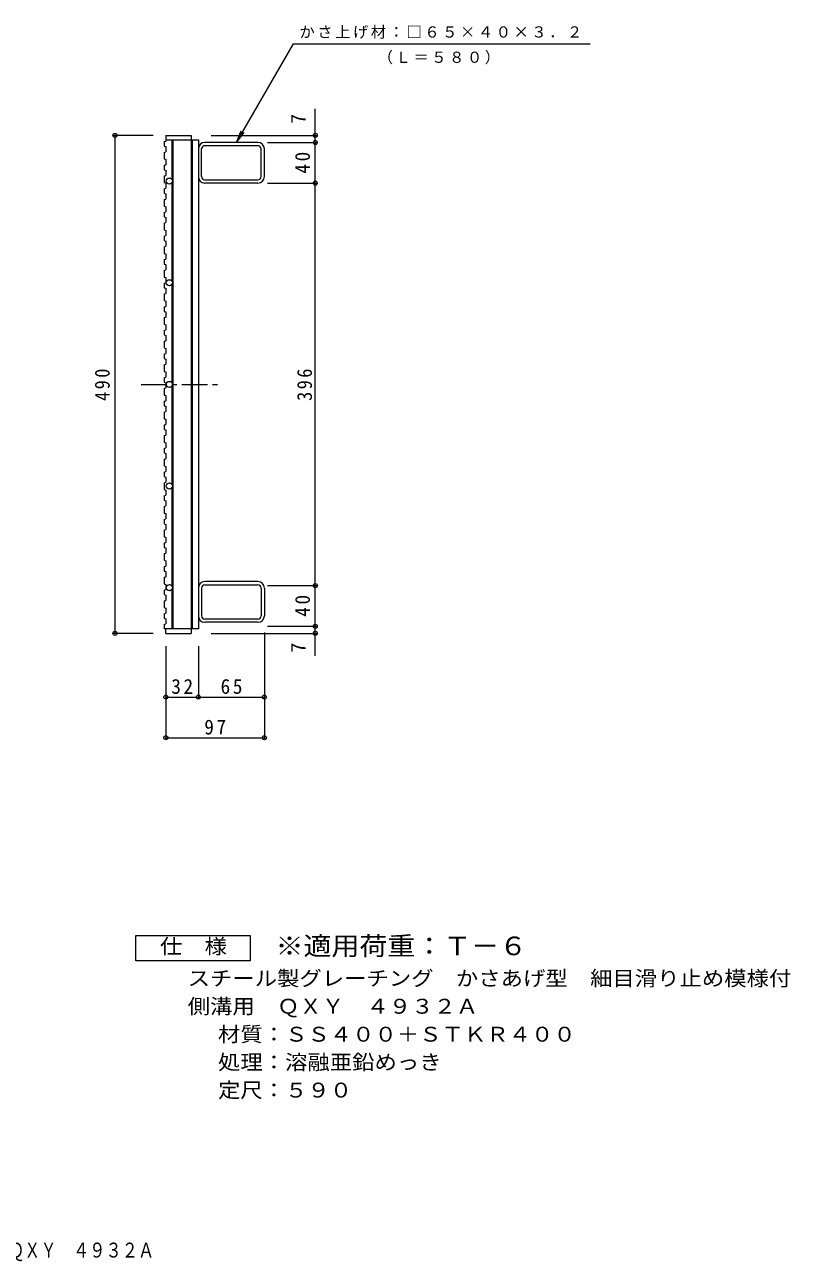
# Model space of a CAD drawing. Units: millimetres at full size, sheet at 1:5. Extents: x -673 to 833, y -683 to 567.
# Drawn here: x 80 to 833, y -683 to 534 of the extents above; entities that cross this region are included whole.
import ezdxf
from ezdxf.enums import TextEntityAlignment as Align

# ---------------------------------------------------------------- set-up
doc = ezdxf.new("R2010")
doc.units = ezdxf.units.MM
doc.header["$LTSCALE"] = 5
doc.header["$PDMODE"] = 32
doc.header["$PDSIZE"] = 4
doc.linetypes.add('CHAIN1', pattern=[8, 5, -1, 1, -1])
for name, color, linetype, lineweight in [('A-1_ピット', 2, 'Continuous', 9), ('A-2_蓋', 3, 'Continuous', 9), ('A-4_寸法', 7, 'Continuous', 9), ('F-4_F-4ﾚｲﾔ', 2, 'Continuous', 9)]:
    doc.layers.add(name, color=color, linetype=linetype, lineweight=lineweight)
doc.layers.add('F-5_F-5ﾚｲﾔ', color=2, linetype='Continuous')
doc.styles.add('ＭＳ ゴシック', font='')
doc.styles.get('ＭＳ ゴシック').set_extended_font_data('MS Gothic')

msp = doc.modelspace()

# ---------------------------------------------------------------- linework, layer by layer
at = {"layer": 'A-1_ピット'}
for p, q in [((309.452, 418.068), (257.252, 418.068)), ((309.452, 414.868), (257.252, 414.868)), ((254.052, 384.468), (254.052, 411.668)), ((312.652, 384.468), (312.652, 411.668)), ((315.852, 384.468), (315.852, 411.668)), ((257.252, 381.268), (309.452, 381.268)), ((309.452, 378.068), (257.252, 378.068)), ((254.052, -20.38), (254.052, -47.58)), ((309.452, -13.98), (257.252, -13.98)), ((257.252, -17.18), (309.452, -17.18)), ((312.652, -20.38), (312.652, -47.58)), ((315.852, -20.38), (315.852, -47.58)), ((309.452, -50.78), (257.252, -50.78)), ((309.452, -53.98), (257.252, -53.98))]:
    msp.add_line(p, q, dxfattribs=at)
for centre, radius, start, end in [((257.252, 411.668), 6.4, 90, 180), ((257.252, 411.668), 3.2, 90, 180), ((309.452, 411.668), 6.4, 0, 90), ((309.452, 411.668), 3.2, 0, 90), ((257.252, 384.468), 6.4, 180, 270), ((257.252, 384.468), 3.2, 180, 270), ((309.452, 384.468), 6.4, 270, 0), ((309.452, 384.468), 3.2, 270, 0), ((257.252, -20.38), 6.4, 90, 180), ((257.252, -20.38), 3.2, 90, 180), ((309.452, -20.38), 6.4, 0, 90), ((309.452, -20.38), 3.2, 0, 90), ((257.252, -47.58), 6.4, 180, 270), ((257.252, -47.58), 3.2, 180, 270), ((309.452, -47.58), 3.2, 270, 0), ((309.452, -47.58), 6.4, 270, 0)]:
    msp.add_arc(centre, radius, start, end, dxfattribs=at)
at = {"layer": 'A-2_蓋'}
for p, q in [((217.352, 418.913), (218.852, 419.424)), ((218.852, 425.068), (218.852, 419.424)), ((218.852, 420.568), (250.852, 420.568)), ((224.852, 420.568), (224.852, 381.726)), ((225.852, 420.568), (225.852, -60.433)), ((244.852, 420.568), (244.852, -60.433)), ((250.852, 420.568), (250.852, -60.433)), ((217.352, 408.37), (218.852, 408.881)), ((217.352, 395.687), (218.852, 396.198)), ((218.852, 401.311), (218.852, 396.198)), ((217.352, 385.144), (218.852, 385.655)), ((218.852, 378.085), (218.852, 372.972)), ((224.852, 378.409), (224.852, 281.726)), ((217.352, 372.46), (218.852, 372.972)), ((217.352, 361.917), (218.852, 362.428)), ((218.852, 354.858), (218.852, 349.745)), ((217.352, 349.234), (218.852, 349.745)), ((218.852, 344.315), (218.852, 339.202)), ((217.352, 338.691), (218.852, 339.202)), ((218.852, 331.632), (218.852, 326.519)), ((217.352, 326.008), (218.852, 326.519)), ((218.852, 321.089), (218.852, 315.976)), ((217.352, 315.464), (218.852, 315.976)), ((218.852, 308.406), (218.852, 303.292)), ((217.352, 302.781), (218.852, 303.292)), ((217.352, 292.238), (218.852, 292.749)), ((218.852, 297.862), (218.852, 292.749)), ((217.352, 279.555), (218.852, 280.066)), ((218.852, 285.179), (218.852, 280.066)), ((217.352, 269.011), (218.852, 269.523)), ((218.852, 274.636), (218.852, 269.523)), ((224.852, 278.409), (224.852, 181.726)), ((217.352, 256.328), (218.852, 256.84)), ((218.852, 261.953), (218.852, 256.84)), ((217.352, 245.785), (218.852, 246.296)), ((218.852, 251.41), (218.852, 246.296)), ((217.352, 233.102), (218.852, 233.613)), ((218.852, 238.726), (218.852, 233.613)), ((217.352, 222.559), (218.852, 223.07)), ((218.852, 228.183), (218.852, 223.07)), ((217.352, 209.875), (218.852, 210.387)), ((218.852, 215.5), (218.852, 210.387)), ((217.352, 199.332), (218.852, 199.844)), ((218.852, 204.957), (218.852, 199.844)), ((217.352, 186.649), (218.852, 187.16)), ((218.852, 192.273), (218.852, 187.16)), ((217.352, 176.106), (218.852, 176.617)), ((218.852, 181.73), (218.852, 176.617)), ((224.852, 178.409), (224.852, 81.726)), ((217.352, 163.422), (218.852, 163.934)), ((218.852, 169.047), (218.852, 163.934)), ((218.852, 158.504), (218.852, 153.391)), ((217.352, 152.879), (218.852, 153.391)), ((217.352, 140.196), (218.852, 140.707)), ((218.852, 145.821), (218.852, 140.707)), ((218.852, 135.277), (218.852, 130.164)), ((217.352, 129.653), (218.852, 130.164)), ((218.852, 122.594), (218.852, 117.481)), ((217.352, 116.97), (218.852, 117.481)), ((218.852, 112.051), (218.852, 106.938)), ((217.352, 106.426), (218.852, 106.938)), ((218.852, 99.368), (218.852, 94.255)), ((217.352, 93.743), (218.852, 94.255)), ((218.852, 88.825), (218.852, 83.711)), ((217.352, 83.2), (218.852, 83.711)), ((218.852, 76.141), (218.852, 71.028)), ((224.852, 78.409), (224.852, -18.274)), ((217.352, 70.517), (218.852, 71.028)), ((218.852, 65.598), (218.852, 60.485)), ((217.352, 59.974), (218.852, 60.485)), ((218.852, 52.915), (218.852, 47.802)), ((217.352, 47.29), (218.852, 47.802)), ((217.352, 47.29), (217.352, 42.883)), ((217.352, 42.883), (218.852, 42.372)), ((217.352, 36.747), (218.852, 37.258)), ((218.852, 42.372), (218.852, 37.258)), ((217.352, 24.064), (218.852, 24.575)), ((218.852, 29.688), (218.852, 24.575)), ((217.352, 13.521), (218.852, 14.032)), ((218.852, 19.145), (218.852, 14.032)), ((217.352, 0.837), (218.852, 1.349)), ((218.852, 6.462), (218.852, 1.349)), ((217.352, -9.706), (218.852, -9.194)), ((218.852, -4.081), (218.852, -9.194)), ((217.352, -22.389), (218.852, -21.878)), ((218.852, -16.764), (218.852, -21.878)), ((224.852, -21.591), (224.852, -60.433)), ((217.352, -32.932), (218.852, -32.421)), ((218.852, -27.308), (218.852, -32.421)), ((217.352, -45.615), (218.852, -45.104)), ((217.352, -45.615), (217.352, -50.023)), ((218.852, -39.991), (218.852, -45.104)), ((217.352, -50.023), (218.852, -50.534)), ((217.352, -56.159), (218.852, -55.647)), ((217.352, -56.159), (217.352, -60.433)), ((250.852, -60.433), (217.352, -60.433)), ((218.852, -50.534), (218.852, -55.647)), ((218.852, -64.933), (218.852, -60.433)), ((218.852, -64.933), (243.852, -64.933))]:
    msp.add_line(p, q, dxfattribs=at)
at = {"layer": 'A-2_蓋', "linetype": 'CHAIN1'}
msp.add_line((194.748, 180.067), (270.68, 180.067), dxfattribs=at)
at = {"layer": 'A-2_蓋'}
for points in [[(217.352, 418.913), (217.352, 414.506), (218.852, 413.994), (218.852, 408.881)], [(218.852, 425.068), (243.852, 425.068), (243.852, -64.933)], [(217.352, 408.37), (217.352, 401.823), (218.852, 401.311)], [(217.352, 395.687), (217.352, 391.279), (218.852, 390.768), (218.852, 385.655)], [(217.352, 385.144), (217.352, 378.596), (218.852, 378.085)], [(217.352, 372.46), (217.352, 368.053), (218.852, 367.542), (218.852, 362.428)], [(217.352, 361.917), (217.352, 355.37), (218.852, 354.858)], [(217.352, 349.234), (217.352, 344.827), (218.852, 344.315)], [(217.352, 338.691), (217.352, 332.143), (218.852, 331.632)], [(217.352, 326.008), (217.352, 321.6), (218.852, 321.089)], [(217.352, 315.464), (217.352, 308.917), (218.852, 308.406)], [(217.352, 302.781), (217.352, 298.374), (218.852, 297.862)], [(217.352, 292.238), (217.352, 285.691), (218.852, 285.179)], [(217.352, 279.555), (217.352, 275.147), (218.852, 274.636)], [(217.352, 269.011), (217.352, 262.464), (218.852, 261.953)], [(217.352, 256.328), (217.352, 251.921), (218.852, 251.41)], [(217.352, 245.785), (217.352, 239.238), (218.852, 238.726)], [(217.352, 233.102), (217.352, 228.694), (218.852, 228.183)], [(217.352, 222.559), (217.352, 216.011), (218.852, 215.5)], [(217.352, 209.875), (217.352, 205.468), (218.852, 204.957)], [(217.352, 199.332), (217.352, 192.785), (218.852, 192.273)], [(217.352, 186.649), (217.352, 182.242), (218.852, 181.73)], [(217.352, 176.106), (217.352, 169.558), (218.852, 169.047)], [(217.352, 163.422), (217.352, 159.015), (218.852, 158.504)], [(217.352, 152.879), (217.352, 146.332), (218.852, 145.821)], [(217.352, 140.196), (217.352, 135.789), (218.852, 135.277)], [(217.352, 129.653), (217.352, 123.105), (218.852, 122.594)], [(217.352, 116.97), (217.352, 112.562), (218.852, 112.051)], [(217.352, 106.426), (217.352, 99.879), (218.852, 99.368)], [(217.352, 93.743), (217.352, 89.336), (218.852, 88.825)], [(217.352, 83.2), (217.352, 76.653), (218.852, 76.141)], [(217.352, 70.517), (217.352, 66.109), (218.852, 65.598)], [(217.352, 59.974), (217.352, 53.426), (218.852, 52.915)], [(217.352, 36.747), (217.352, 30.2), (218.852, 29.688)], [(217.352, 24.064), (217.352, 19.656), (218.852, 19.145)], [(217.352, 13.521), (217.352, 6.973), (218.852, 6.462)], [(217.352, 0.837), (217.352, -3.57), (218.852, -4.081)], [(217.352, -9.706), (217.352, -16.253), (218.852, -16.764)], [(217.352, -22.389), (217.352, -26.796), (218.852, -27.308)], [(217.352, -32.932), (217.352, -39.48), (218.852, -39.991)]]:
    msp.add_lwpolyline(points, dxfattribs=at)
for centre in [(222.352, 380.067), (222.352, 280.067), (222.352, 180.067), (222.352, 80.067), (222.352, -19.933)]:
    msp.add_circle(centre, 3, dxfattribs=at)
at = {"layer": 'A-4_寸法'}
for p, q in [((365.852, 378.067), (365.852, 451.193)), ((288.352, 418.068), (293.136, 429.616)), ((288.352, 418.068), (295.962, 427.985)), ((206.352, 425.068), (167.352, 425.068)), ((168.852, -64.933), (168.852, 425.068)), ((263.352, 425.068), (367.352, 425.068)), ((318.952, 418.068), (367.352, 418.068)), ((318.952, 378.067), (367.352, 378.067)), ((365.852, -17.933), (365.852, 378.067)), ((318.952, -17.933), (367.352, -17.933)), ((365.852, -87.105), (365.852, -17.933)), ((318.952, -57.933), (367.352, -57.933)), ((206.352, -64.933), (167.352, -64.933)), ((263.352, -64.933), (367.352, -64.933)), ((315.852, -64.033), (315.852, -169.136)), ((218.852, -77.433), (218.852, -169.136)), ((250.852, -77.433), (250.852, -129.136)), ((218.852, -127.636), (315.852, -127.636)), ((218.852, -167.636), (315.852, -167.636))]:
    msp.add_line(p, q, dxfattribs=at)
msp.add_lwpolyline([(288.352, 418.068), (344.355, 515.068), (636.229, 515.068)], dxfattribs=at)
for p in [(168.852, 425.068), (365.852, 425.068), (365.852, 418.068), (365.852, 378.067), (365.852, -17.933), (365.852, -57.933), (168.852, -64.933), (365.852, -64.933), (218.852, -127.636), (250.852, -127.636), (315.852, -127.636), (218.852, -167.636), (315.852, -167.636)]:
    msp.add_point(p, dxfattribs=at)
at = {"layer": 'F-4_F-4ﾚｲﾔ'}
msp.add_lwpolyline([(189.305, -387.055), (189.305, -362.054), (301.805, -362.054), (301.805, -387.055)], close=True, dxfattribs=at)

# ---------------------------------------------------------------- texts
at = {"layer": 'A-4_寸法', "color": 2, "style": 'ＭＳ ゴシック'}
for p in [(360.852, 436.321), (360.852, -83.929)]:
    msp.add_text('7', height=14.66, rotation=90, dxfattribs=at).set_placement(p, align=Align.BOTTOM_LEFT)
at = {"layer": 'A-4_寸法', "char_height": 11, "attachment_point": 7, "style": 'ＭＳ ゴシック'}
for s, insert in [('\\T1.17;かさ上げ材：□６５×４０×３．２', (350.357, 520.139)), ('\\T1.17;（Ｌ＝５８０）', (427.359, 494.995))]:
    msp.add_mtext(s, dxfattribs=dict(at, insert=insert))
at = {"layer": 'A-4_寸法', "color": 2, "char_height": 14.66, "attachment_point": 7, "rotation": 90, "style": 'ＭＳ ゴシック'}
for s, insert in [('\\T1.27;\\W0.95;40', (360.852, 387.443)), ('\\T1.27;\\W0.9;396', (362.852, 163.817)), ('\\T1.27;\\W0.9;490', (163.852, 163.817)), ('\\T1.27;\\W0.95;40', (360.852, -48.558))]:
    msp.add_mtext(s, dxfattribs=dict(at, insert=insert))
at = {"layer": 'A-4_寸法', "color": 2, "char_height": 14.66, "attachment_point": 7, "style": 'ＭＳ ゴシック'}
for s, insert in [('\\T1.27;\\W0.95;32', (224.227, -124.636)), ('\\T1.27;\\W0.95;65', (272.727, -124.636)), ('\\T1.27;\\W0.95;97', (256.727, -164.636))]:
    msp.add_mtext(s, dxfattribs=dict(at, insert=insert))
at = {"layer": 'F-4_F-4ﾚｲﾔ', "style": 'ＭＳ ゴシック', "width": 1.1}
for s, p in [('仕\u3000様', (213.055, -384.555)), ('スチール製グレーチング\u3000かさあげ型\u3000細目滑り止め模様付', (240.35, -416.015)), ('側溝用\u3000ＱＸＹ\u3000４９３２Ａ', (240.349, -443.515)), ('材質：ＳＳ４００＋ＳＴＫＲ４００', (270.206, -471.014)), ('処理：溶融亜鉛めっき', (270.206, -498.514)), ('定尺：５９０', (270.206, -526.015))]:
    msp.add_text(s, height=14.66, dxfattribs=at).set_placement(p, align=Align.BOTTOM_LEFT)
at = {"layer": 'F-5_F-5ﾚｲﾔ', "color": 3, "style": 'ＭＳ ゴシック', "width": 1.1}
msp.add_text('※適用荷重：Ｔ－６', height=18.33, dxfattribs=at).set_placement((326.805, -387.055), align=Align.BOTTOM_LEFT)
at = {"layer": 'F-5_F-5ﾚｲﾔ', "style": 'ＭＳ ゴシック', "width": 0.8}
msp.add_text('スチール製グレーチング\u3000かさあげ型\u3000細目滑り止め模様付\u3000側溝用\u3000ＱＸＹ\u3000４９３２Ａ', height=14.66, dxfattribs=at).set_placement((-448.384, -683.409), align=Align.BOTTOM_LEFT)

doc.saveas('drawing.dxf')
